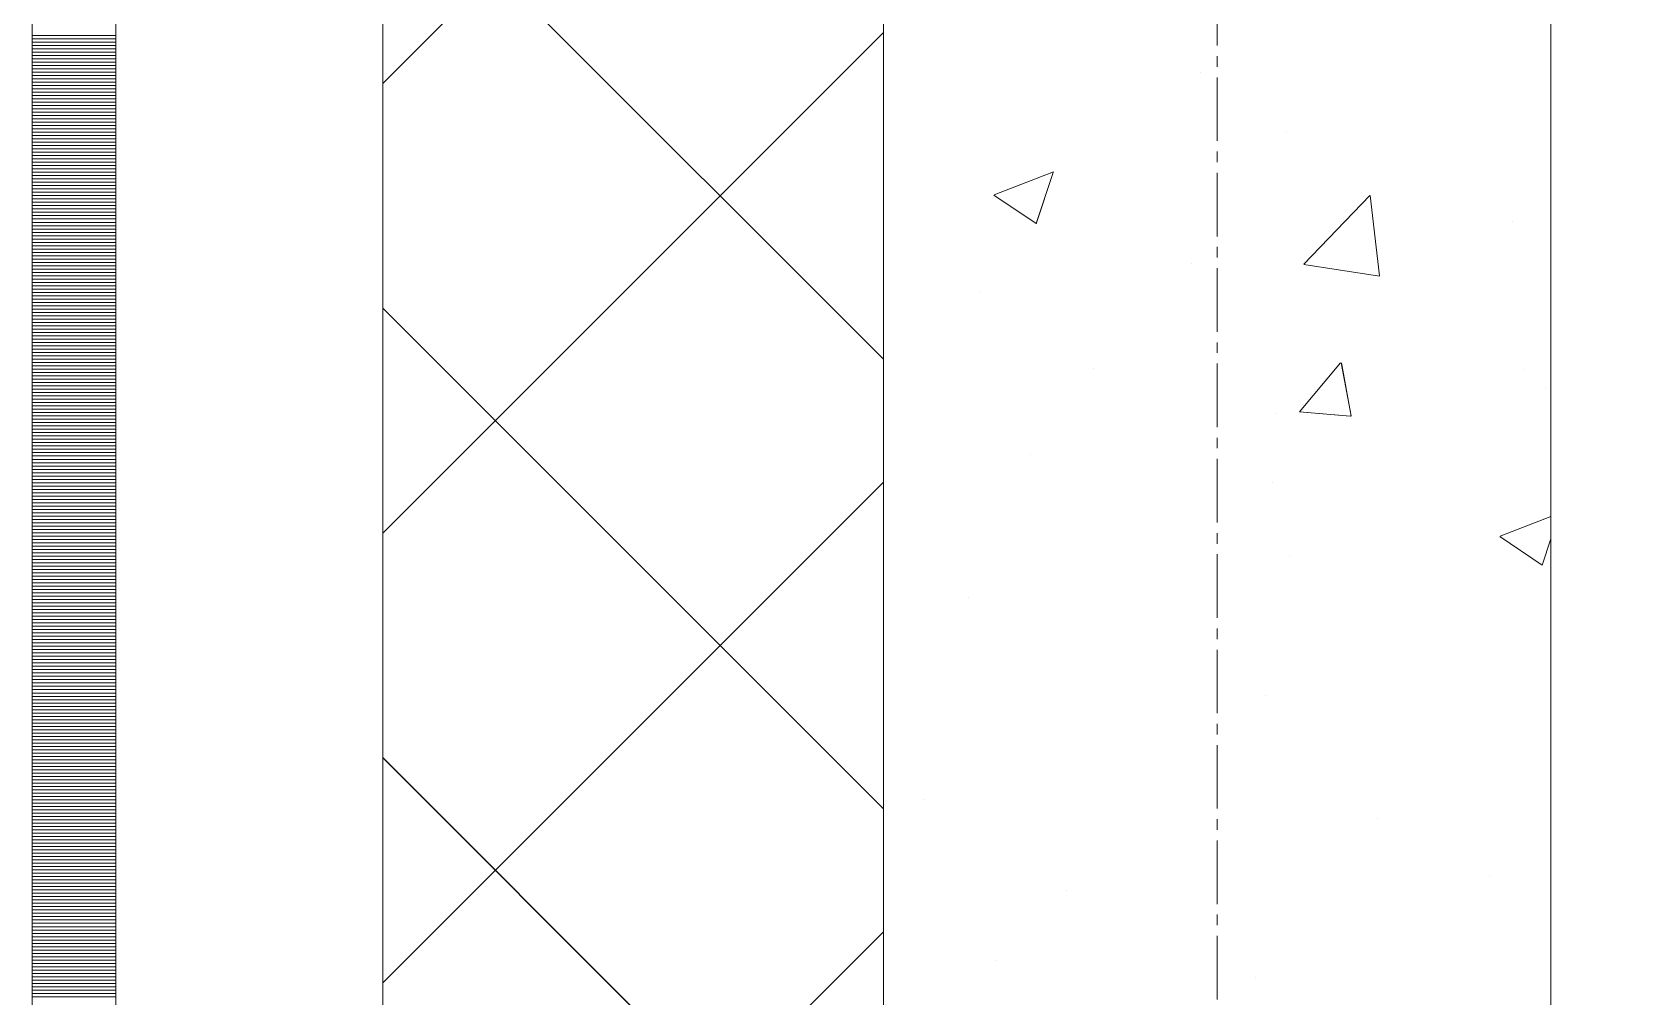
# Model space of a CAD drawing. Header units: millimetres. Extents: x 470010 to 1231400, y -134005 to 421770.
# Drawn here: x 672518.6 to 673001.4, y -31585.5 to -31296.5 of the extents above; entities that cross this region are included whole.
import ezdxf
from ezdxf.enums import TextEntityAlignment as Align

# ---------------------------------------------------------------- set-up
doc = ezdxf.new("R2010")
doc.units = ezdxf.units.MM
doc.linetypes.add('CENTER2', pattern=[28.575, 19.05, -3.175, 3.175, -3.175])
doc.linetypes.add('DASHED', pattern=[19.05, 12.7, -6.35])
doc.layers.get('Defpoints').update_dxf_attribs({"color": 140})
doc.layers.add('АР_Делит', color=120, linetype='Continuous', lineweight=0, plot=False)
for name, color, linetype, lineweight in [('АР_Стены ПЕНОблок', 52, 'Continuous', 20), ('АР_Тонкая', 254, 'Continuous', 5), ('АР_Утеплитель', 31, 'Continuous', 0), ('АР_Штриховка', 8, 'Continuous', 0)]:
    doc.layers.add(name, color=color, linetype=linetype, lineweight=lineweight)
doc.layers.add('РД_Оси_100', color=7, linetype='Continuous', lineweight=0, true_color=0x525252)
doc.styles.add('style1', font='ARIALN.TTF')

# ---------------------------------------------------------------- blocks, each defined once
blk = doc.blocks.new('СОШ_2200_АР_ОСИ_М100_28.05.24')
at = {"layer": 'АР_Делит', "color": 251, "linetype": 'DASHED', "true_color": 0x636466}
blk.add_lwpolyline([(114955, 135155), (114955, -355), (93595.036, -355), (93595.036, 13855), (94145, 13855), (94145, 68320), (66055, 68320), (66055, 13857.73), (83455, 13857.73), (83455, -355), (45245, -355), (45245, 13145), (44695, 13145), (44695, 26755), (45245, 26755), (45245, 68320), (20455, 68320), (20455, 26755), (27955, 26755), (27955, 13145), (-355, 13145), (-355, 100855)], dxfattribs=at)
at = {"layer": 'РД_Оси_100', "color": 251, "linetype": 'CENTER2', "true_color": 0x636466}
blk.add_line((0, -6155), (0, 139938.679), dxfattribs=at)
blk = doc.blocks.new('A$C9108343f')
at = {"layer": 'АР_Стены ПЕНОблок', "color": 18, "linetype": 'Continuous', "lineweight": 20, "true_color": 0x000000}
for p, q in [((7054.96, 97555), (7054.96, 21355)), ((7254.96, 21355), (7254.96, 97555))]:
    blk.add_line(p, q, dxfattribs=at)
at = {"layer": 'АР_Тонкая', "color": 18, "linetype": 'Continuous', "lineweight": 5, "true_color": 0x000000}
for p, q in [((6799.96, 97555), (6799.96, 21355)), ((6824.96, 97555), (6824.96, 21355)), ((6824.96, 21355), (6824.96, 97555)), ((6904.96, 21355), (6904.96, 97555))]:
    blk.add_line(p, q, dxfattribs=at)
at = {"layer": 'АР_Утеплитель', "color": 18, "linetype": 'Continuous', "lineweight": 0, "true_color": 0x000000}
for p, q in [((6904.96, 97555), (6904.96, 21355)), ((7054.96, 21355), (7054.96, 97555))]:
    blk.add_line(p, q, dxfattribs=at)
at = {"layer": 'АР_Штриховка', "color": 18, "linetype": 'Continuous', "lineweight": 0, "true_color": 0x000000}
for p, q in [((6904.96, 69054.35), (7054.96, 69204.35)), ((7054.96, 68971.79), (6904.96, 69121.79)), ((6904.96, 68919.65), (7054.96, 69069.65)), ((6799.96, 69068.75), (6824.96, 69068.75)), ((6799.96, 69067.75), (6824.96, 69067.75)), ((6799.96, 69066.75), (6824.96, 69066.75)), ((6799.96, 69065.75), (6824.96, 69065.75)), ((6799.96, 69064.75), (6824.96, 69064.75)), ((6799.96, 69063.75), (6824.96, 69063.75)), ((6799.96, 69062.75), (6824.96, 69062.75)), ((6799.96, 69061.75), (6824.96, 69061.75)), ((6799.96, 69060.75), (6824.96, 69060.75)), ((6799.96, 69059.75), (6824.96, 69059.75)), ((6799.96, 69058.75), (6824.96, 69058.75)), ((6799.96, 69057.75), (6824.96, 69057.75)), ((6799.96, 69056.75), (6824.96, 69056.75)), ((6799.96, 69055.75), (6824.96, 69055.75)), ((6799.96, 69054.75), (6824.96, 69054.75)), ((7150.05, 69057.55), (7150.05, 69057.55)), ((6799.96, 69053.75), (6824.96, 69053.75)), ((6799.96, 69052.75), (6824.96, 69052.75)), ((6799.96, 69051.75), (6824.96, 69051.75)), ((6799.96, 69050.75), (6824.96, 69050.75)), ((6799.96, 69049.75), (6824.96, 69049.75)), ((6799.96, 69048.75), (6824.96, 69048.75)), ((6799.96, 69047.75), (6824.96, 69047.75)), ((6799.96, 69046.75), (6824.96, 69046.75)), ((6799.96, 69045.75), (6824.96, 69045.75)), ((6799.96, 69044.75), (6824.96, 69044.75)), ((6799.96, 69043.75), (6824.96, 69043.75)), ((6799.96, 69042.75), (6824.96, 69042.75)), ((6799.96, 69041.75), (6824.96, 69041.75)), ((6799.96, 69040.75), (6824.96, 69040.75)), ((7175.62, 69040.04), (7175.62, 69040.04)), ((6799.96, 69039.75), (6824.96, 69039.75)), ((6799.96, 69038.75), (6824.96, 69038.75)), ((6799.96, 69037.75), (6824.96, 69037.75)), ((6799.96, 69036.75), (6824.96, 69036.75)), ((6799.96, 69035.75), (6824.96, 69035.75)), ((6799.96, 69034.75), (6824.96, 69034.75)), ((6799.96, 69033.75), (6824.96, 69033.75)), ((6799.96, 69032.75), (6824.96, 69032.75)), ((6799.96, 69031.75), (6824.96, 69031.75)), ((6799.96, 69030.75), (6824.96, 69030.75)), ((6799.96, 69029.75), (6824.96, 69029.75)), ((6799.96, 69028.75), (6824.96, 69028.75)), ((6799.96, 69027.75), (6824.96, 69027.75)), ((6799.96, 69026.75), (6824.96, 69026.75)), ((6799.96, 69025.75), (6824.96, 69025.75)), ((7088.13, 69021.03), (7105.92, 69027.86)), ((7100.71, 69012.35), (7105.86, 69027.7)), ((6799.96, 69024.75), (6824.96, 69024.75)), ((6799.96, 69023.75), (6824.96, 69023.75)), ((6799.96, 69022.75), (6824.96, 69022.75)), ((6799.96, 69021.75), (6824.96, 69021.75)), ((6799.96, 69020.75), (6824.96, 69020.75)), ((7088.06, 69020.88), (7100.7, 69012.36)), ((7180.93, 69000.2), (7200.71, 69020.82)), ((7203.59, 68996.7), (7200.78, 69020.83)), ((6799.96, 69019.75), (6824.96, 69019.75)), ((6799.96, 69018.75), (6824.96, 69018.75)), ((6799.96, 69017.75), (6824.96, 69017.75)), ((6799.96, 69016.75), (6824.96, 69016.75)), ((6799.96, 69015.75), (6824.96, 69015.75)), ((6799.96, 69014.75), (6824.96, 69014.75)), ((6799.96, 69013.75), (6824.96, 69013.75)), ((6799.96, 69012.75), (6824.96, 69012.75)), ((6799.96, 69011.75), (6824.96, 69011.75)), ((7243.4, 69013.06), (7243.4, 69013.06)), ((6799.96, 69010.75), (6824.96, 69010.75)), ((6799.96, 69009.75), (6824.96, 69009.75)), ((6799.96, 69008.75), (6824.96, 69008.75)), ((6799.96, 69007.75), (6824.96, 69007.75)), ((6799.96, 69006.75), (6824.96, 69006.75)), ((6799.96, 69005.75), (6824.96, 69005.75)), ((6799.96, 69004.75), (6824.96, 69004.75)), ((6799.96, 69003.75), (6824.96, 69003.75)), ((6799.96, 69002.75), (6824.96, 69002.75)), ((6799.96, 69001.75), (6824.96, 69001.75)), ((6799.96, 69000.75), (6824.96, 69000.75)), ((6799.96, 68999.75), (6824.96, 68999.75)), ((6799.96, 68998.75), (6824.96, 68998.75)), ((6799.96, 68997.75), (6824.96, 68997.75)), ((6799.96, 68996.75), (6824.96, 68996.75)), ((7147.2, 69000.4), (7147.2, 69000.4)), ((7180.98, 69000.09), (7203.57, 68996.59)), ((6799.96, 68995.75), (6824.96, 68995.75)), ((6799.96, 68994.75), (6824.96, 68994.75)), ((6799.96, 68993.75), (6824.96, 68993.75)), ((6799.96, 68992.75), (6824.96, 68992.75)), ((6799.96, 68991.75), (6824.96, 68991.75)), ((7083.62, 68992.03), (7083.62, 68992.03)), ((6799.96, 68990.75), (6824.96, 68990.75)), ((6799.96, 68989.75), (6824.96, 68989.75)), ((6799.96, 68988.75), (6824.96, 68988.75)), ((6799.96, 68987.75), (6824.96, 68987.75)), ((6799.96, 68986.75), (6824.96, 68986.75)), ((7054.96, 68837.08), (6904.96, 68987.08)), ((6799.96, 68985.75), (6824.96, 68985.75)), ((6799.96, 68984.75), (6824.96, 68984.75)), ((6799.96, 68983.75), (6824.96, 68983.75)), ((6799.96, 68982.75), (6824.96, 68982.75)), ((6799.96, 68981.75), (6824.96, 68981.75)), ((6799.96, 68980.75), (6824.96, 68980.75)), ((6799.96, 68979.75), (6824.96, 68979.75)), ((6799.96, 68978.75), (6824.96, 68978.75)), ((6799.96, 68977.75), (6824.96, 68977.75)), ((6799.96, 68976.75), (6824.96, 68976.75)), ((6799.96, 68975.75), (6824.96, 68975.75)), ((6799.96, 68974.75), (6824.96, 68974.75)), ((6799.96, 68973.75), (6824.96, 68973.75)), ((6799.96, 68972.75), (6824.96, 68972.75)), ((6799.96, 68971.75), (6824.96, 68971.75)), ((6799.96, 68970.75), (6824.96, 68970.75)), ((6799.96, 68969.75), (6824.96, 68969.75)), ((6799.96, 68968.75), (6824.96, 68968.75)), ((6799.96, 68967.75), (6824.96, 68967.75)), ((7117.85, 68968.98), (7117.85, 68968.98)), ((7179.69, 68956.02), (7191.94, 68970.62)), ((7195.11, 68954.73), (7192.18, 68970.66)), ((7247.06, 68968.66), (7247.06, 68968.66)), ((6799.96, 68966.75), (6824.96, 68966.75)), ((6799.96, 68965.75), (6824.96, 68965.75)), ((6799.96, 68964.75), (6824.96, 68964.75)), ((6799.96, 68963.75), (6824.96, 68963.75)), ((6799.96, 68962.75), (6824.96, 68962.75)), ((7253.44, 68963.25), (7253.44, 68963.25)), ((6799.96, 68961.75), (6824.96, 68961.75)), ((6799.96, 68960.75), (6824.96, 68960.75)), ((6799.96, 68959.75), (6824.96, 68959.75)), ((6799.96, 68958.75), (6824.96, 68958.75)), ((6799.96, 68957.75), (6824.96, 68957.75)), ((6799.96, 68956.75), (6824.96, 68956.75)), ((6799.96, 68955.75), (6824.96, 68955.75)), ((6799.96, 68954.75), (6824.96, 68954.75)), ((6799.96, 68953.75), (6824.96, 68953.75)), ((7172.53, 68955.49), (7172.53, 68955.49)), ((7179.69, 68956.02), (7194.87, 68954.69)), ((6799.96, 68952.75), (6824.96, 68952.75)), ((6799.96, 68951.75), (6824.96, 68951.75)), ((6799.96, 68950.75), (6824.96, 68950.75)), ((6799.96, 68949.75), (6824.96, 68949.75)), ((6799.96, 68948.75), (6824.96, 68948.75)), ((6799.96, 68947.75), (6824.96, 68947.75)), ((6799.96, 68946.75), (6824.96, 68946.75)), ((6799.96, 68945.75), (6824.96, 68945.75)), ((6799.96, 68944.75), (6824.96, 68944.75)), ((6799.96, 68943.75), (6824.96, 68943.75)), ((7098.93, 68943.24), (7098.93, 68943.24)), ((6799.96, 68942.75), (6824.96, 68942.75)), ((6799.96, 68941.75), (6824.96, 68941.75)), ((6799.96, 68940.75), (6824.96, 68940.75)), ((6799.96, 68939.75), (6824.96, 68939.75)), ((6799.96, 68938.75), (6824.96, 68938.75)), ((6799.96, 68937.75), (6824.96, 68937.75)), ((6799.96, 68936.75), (6824.96, 68936.75)), ((6799.96, 68935.75), (6824.96, 68935.75)), ((6799.96, 68934.75), (6824.96, 68934.75)), ((6799.96, 68933.75), (6824.96, 68933.75)), ((6904.96, 68784.95), (7054.96, 68934.95)), ((7171.41, 68934.86), (7171.41, 68934.86)), ((6799.96, 68932.75), (6824.96, 68932.75)), ((6799.96, 68931.75), (6824.96, 68931.75)), ((6799.96, 68930.75), (6824.96, 68930.75)), ((6799.96, 68929.75), (6824.96, 68929.75)), ((6799.96, 68928.75), (6824.96, 68928.75)), ((6799.96, 68927.75), (6824.96, 68927.75)), ((6799.96, 68926.75), (6824.96, 68926.75)), ((6799.96, 68925.75), (6824.96, 68925.75)), ((6799.96, 68924.75), (6824.96, 68924.75)), ((7239.75, 68918.76), (7254.96, 68924.6)), ((6799.96, 68923.75), (6824.96, 68923.75)), ((6799.96, 68922.75), (6824.96, 68922.75)), ((6799.96, 68921.75), (6824.96, 68921.75)), ((6799.96, 68920.75), (6824.96, 68920.75)), ((6799.96, 68919.75), (6824.96, 68919.75)), ((6799.96, 68918.75), (6824.96, 68918.75)), ((6799.96, 68917.75), (6824.96, 68917.75)), ((6799.96, 68916.75), (6824.96, 68916.75)), ((6799.96, 68915.75), (6824.96, 68915.75)), ((6799.96, 68914.75), (6824.96, 68914.75)), ((7239.68, 68918.62), (7252.31, 68910.09)), ((7252.33, 68910.09), (7254.96, 68917.93)), ((6799.96, 68913.75), (6824.96, 68913.75)), ((6799.96, 68912.75), (6824.96, 68912.75)), ((6799.96, 68911.75), (6824.96, 68911.75)), ((6799.96, 68910.75), (6824.96, 68910.75)), ((6799.96, 68909.75), (6824.96, 68909.75)), ((7176.58, 68912.88), (7176.58, 68912.88)), ((6799.96, 68908.75), (6824.96, 68908.75)), ((6799.96, 68907.75), (6824.96, 68907.75)), ((6799.96, 68906.75), (6824.96, 68906.75)), ((6799.96, 68905.75), (6824.96, 68905.75)), ((6799.96, 68904.75), (6824.96, 68904.75)), ((6799.96, 68903.75), (6824.96, 68903.75)), ((6799.96, 68902.75), (6824.96, 68902.75)), ((6799.96, 68901.75), (6824.96, 68901.75)), ((6799.96, 68900.75), (6824.96, 68900.75)), ((7080.39, 68900.22), (7080.39, 68900.22)), ((6799.96, 68899.75), (6824.96, 68899.75)), ((6799.96, 68898.75), (6824.96, 68898.75)), ((6799.96, 68897.75), (6824.96, 68897.75)), ((6799.96, 68896.75), (6824.96, 68896.75)), ((6799.96, 68895.75), (6824.96, 68895.75)), ((6799.96, 68894.75), (6824.96, 68894.75)), ((6799.96, 68893.75), (6824.96, 68893.75)), ((6799.96, 68892.75), (6824.96, 68892.75)), ((6799.96, 68891.75), (6824.96, 68891.75)), ((6799.96, 68890.75), (6824.96, 68890.75)), ((6799.96, 68889.75), (6824.96, 68889.75)), ((6799.96, 68888.75), (6824.96, 68888.75)), ((6799.96, 68887.75), (6824.96, 68887.75)), ((6799.96, 68886.75), (6824.96, 68886.75)), ((6799.96, 68885.75), (6824.96, 68885.75)), ((6799.96, 68884.75), (6824.96, 68884.75)), ((6799.96, 68883.75), (6824.96, 68883.75)), ((6799.96, 68882.75), (6824.96, 68882.75)), ((6799.96, 68881.75), (6824.96, 68881.75)), ((6799.96, 68880.75), (6824.96, 68880.75)), ((6799.96, 68879.75), (6824.96, 68879.75)), ((6799.96, 68878.75), (6824.96, 68878.75)), ((6799.96, 68877.75), (6824.96, 68877.75)), ((6799.96, 68876.75), (6824.96, 68876.75)), ((6799.96, 68875.75), (6824.96, 68875.75)), ((6799.96, 68874.75), (6824.96, 68874.75)), ((6799.96, 68873.75), (6824.96, 68873.75)), ((6799.96, 68872.75), (6824.96, 68872.75)), ((6799.96, 68871.75), (6824.96, 68871.75)), ((7169.44, 68870.93), (7169.44, 68870.93)), ((6799.96, 68870.75), (6824.96, 68870.75)), ((6799.96, 68869.75), (6824.96, 68869.75)), ((6799.96, 68868.75), (6824.96, 68868.75)), ((6799.96, 68867.75), (6824.96, 68867.75)), ((6799.96, 68866.75), (6824.96, 68866.75)), ((6799.96, 68865.75), (6824.96, 68865.75)), ((6799.96, 68864.75), (6824.96, 68864.75)), ((6799.96, 68863.75), (6824.96, 68863.75)), ((6799.96, 68862.75), (6824.96, 68862.75)), ((6799.96, 68861.75), (6824.96, 68861.75)), ((6799.96, 68860.75), (6824.96, 68860.75)), ((6799.96, 68859.75), (6824.96, 68859.75)), ((6799.96, 68858.75), (6824.96, 68858.75)), ((6799.96, 68857.75), (6824.96, 68857.75)), ((6799.96, 68856.75), (6824.96, 68856.75)), ((6799.96, 68855.75), (6824.96, 68855.75)), ((6799.96, 68854.75), (6824.96, 68854.75)), ((6799.96, 68853.75), (6824.96, 68853.75)), ((6799.96, 68852.75), (6824.96, 68852.75)), ((6799.96, 68851.75), (6824.96, 68851.75)), ((7054.96, 68702.38), (6904.96, 68852.38)), ((6799.96, 68850.75), (6824.96, 68850.75)), ((6799.96, 68849.75), (6824.96, 68849.75)), ((6799.96, 68848.75), (6824.96, 68848.75)), ((6799.96, 68847.75), (6824.96, 68847.75)), ((6799.96, 68846.75), (6824.96, 68846.75)), ((6799.96, 68845.75), (6824.96, 68845.75)), ((6799.96, 68844.75), (6824.96, 68844.75)), ((6799.96, 68843.75), (6824.96, 68843.75)), ((6799.96, 68842.75), (6824.96, 68842.75)), ((6799.96, 68841.75), (6824.96, 68841.75)), ((6799.96, 68840.75), (6824.96, 68840.75)), ((6799.96, 68839.75), (6824.96, 68839.75)), ((6799.96, 68838.75), (6824.96, 68838.75)), ((6799.96, 68837.75), (6824.96, 68837.75)), ((7067.32, 68839.86), (7067.32, 68839.86)), ((6799.96, 68836.75), (6824.96, 68836.75)), ((6799.96, 68835.75), (6824.96, 68835.75)), ((6799.96, 68834.75), (6824.96, 68834.75)), ((6799.96, 68833.75), (6824.96, 68833.75)), ((6799.96, 68832.75), (6824.96, 68832.75)), ((7202.91, 68834.14), (7202.91, 68834.14)), ((6799.96, 68831.75), (6824.96, 68831.75)), ((6799.96, 68830.75), (6824.96, 68830.75)), ((6799.96, 68829.75), (6824.96, 68829.75)), ((6799.96, 68828.75), (6824.96, 68828.75)), ((6799.96, 68827.75), (6824.96, 68827.75)), ((6799.96, 68826.75), (6824.96, 68826.75)), ((6799.96, 68825.75), (6824.96, 68825.75)), ((6799.96, 68824.75), (6824.96, 68824.75)), ((6799.96, 68823.75), (6824.96, 68823.75)), ((6799.96, 68822.75), (6824.96, 68822.75)), ((6799.96, 68821.75), (6824.96, 68821.75)), ((6799.96, 68820.75), (6824.96, 68820.75)), ((6799.96, 68819.75), (6824.96, 68819.75)), ((6799.96, 68818.75), (6824.96, 68818.75)), ((6799.96, 68817.75), (6824.96, 68817.75)), ((6799.96, 68816.75), (6824.96, 68816.75)), ((6799.96, 68815.75), (6824.96, 68815.75)), ((6799.96, 68814.75), (6824.96, 68814.75)), ((6799.96, 68813.75), (6824.96, 68813.75)), ((7236.57, 68817.11), (7236.57, 68817.11)), ((6799.96, 68812.75), (6824.96, 68812.75)), ((6799.96, 68811.75), (6824.96, 68811.75)), ((6799.96, 68810.75), (6824.96, 68810.75)), ((6799.96, 68809.75), (6824.96, 68809.75)), ((6799.96, 68808.75), (6824.96, 68808.75)), ((7109.76, 68812.7), (7109.76, 68812.7)), ((6799.96, 68807.75), (6824.96, 68807.75)), ((6799.96, 68806.75), (6824.96, 68806.75)), ((6799.96, 68805.75), (6824.96, 68805.75)), ((6799.96, 68804.75), (6824.96, 68804.75)), ((6799.96, 68803.75), (6824.96, 68803.75)), ((6799.96, 68802.75), (6824.96, 68802.75)), ((6799.96, 68801.75), (6824.96, 68801.75)), ((6799.96, 68800.75), (6824.96, 68800.75)), ((6799.96, 68799.75), (6824.96, 68799.75)), ((6799.96, 68798.75), (6824.96, 68798.75)), ((6904.96, 68650.24), (7054.96, 68800.24)), ((6799.96, 68797.75), (6824.96, 68797.75)), ((6799.96, 68796.75), (6824.96, 68796.75)), ((6799.96, 68795.75), (6824.96, 68795.75)), ((6799.96, 68794.75), (6824.96, 68794.75)), ((6799.96, 68793.75), (6824.96, 68793.75)), ((6799.96, 68792.75), (6824.96, 68792.75)), ((6799.96, 68791.75), (6824.96, 68791.75)), ((6799.96, 68790.75), (6824.96, 68790.75)), ((6799.96, 68789.75), (6824.96, 68789.75)), ((6799.96, 68788.75), (6824.96, 68788.75)), ((7088.44, 68791.68), (7088.44, 68791.68)), ((6799.96, 68787.75), (6824.96, 68787.75)), ((6799.96, 68786.75), (6824.96, 68786.75)), ((6799.96, 68785.75), (6824.96, 68785.75)), ((6799.96, 68784.75), (6824.96, 68784.75)), ((7166.35, 68786.38), (7166.35, 68786.38)), ((6799.96, 68783.75), (6824.96, 68783.75)), ((6799.96, 68782.75), (6824.96, 68782.75)), ((6799.96, 68781.75), (6824.96, 68781.75))]:
    blk.add_line(p, q, dxfattribs=at)
at = {"layer": 'РД_Оси_100'}
blk.add_blockref('СОШ_2200_АР_ОСИ_М100_28.05.24', (7154.96, 6755), dxfattribs=at)
at = {"layer": 'Defpoints', "color": 18, "true_color": 0x000000, "style": 'style1'}
for p in [(143949.34, 316089.12), (143974.98, 281639.5), (143890.4, 273244.71), (143839.99, 264276.81), (143967.75, 254892.38), (12251.96, 104178.14), (12382.58, 96023.14)]:
    blk.add_attdef('АР-ПОМЕЩЕНИЕ:НАИМЕНОВАНИЕ', text='', height=100, dxfattribs=at).set_placement(p, align=Align.MIDDLE)
at = {"layer": 'Defpoints', "color": 18, "true_color": 0x000000, "style": 'style1', "flags": 8}
for p in [(143951.3, 279099.09), (143848.34, 269251.11), (143875.33, 260094.25), (144049.74, 250824.7), (163419.28, 238153.36), (155897.46, 237965.97), (183037.2, 237965.97), (143342.94, 237876.19)]:
    blk.add_attdef('АР-ПОМЕЩЕНИЕ:НАИМЕНОВАНИЕ', text='', height=100, dxfattribs=at).set_placement(p, align=Align.MIDDLE)

msp = doc.modelspace()

# ---------------------------------------------------------------- linework, layer by layer
at = {"layer": 'АР_Стены ПЕНОблок', "color": 18, "linetype": 'Continuous', "lineweight": 20, "true_color": 0x000000}
for p, q in [((672773.57, -2811.242), (672773.57, -79011.242)), ((672973.57, -79011.242), (672973.57, -2811.242))]:
    msp.add_line(p, q, dxfattribs=at)
at = {"layer": 'АР_Тонкая', "color": 18, "linetype": 'Continuous', "lineweight": 5, "true_color": 0x000000}
for p, q in [((672518.57, -2811.242), (672518.57, -79011.242)), ((672543.57, -2811.242), (672543.57, -79011.242)), ((672543.57, -79011.242), (672543.57, -2811.242)), ((672623.57, -79011.242), (672623.57, -2811.242))]:
    msp.add_line(p, q, dxfattribs=at)
at = {"layer": 'АР_Утеплитель', "color": 18, "linetype": 'Continuous', "lineweight": 0, "true_color": 0x000000}
for p, q in [((672623.57, -2811.242), (672623.57, -79011.242)), ((672773.57, -79011.242), (672773.57, -2811.242))]:
    msp.add_line(p, q, dxfattribs=at)
at = {"layer": 'АР_Штриховка', "color": 18, "linetype": 'Continuous', "lineweight": 0, "true_color": 0x000000}
for p, q in [((672623.57, -31311.889), (672773.57, -31161.889)), ((672773.57, -31394.456), (672623.57, -31244.456)), ((672623.57, -31446.593), (672773.57, -31296.593)), ((672518.57, -31297.492), (672543.57, -31297.492)), ((672518.57, -31298.492), (672543.57, -31298.492)), ((672518.57, -31299.492), (672543.57, -31299.492)), ((672518.57, -31300.492), (672543.57, -31300.492)), ((672518.57, -31301.492), (672543.57, -31301.492)), ((672518.57, -31302.492), (672543.57, -31302.492)), ((672518.57, -31303.492), (672543.57, -31303.492)), ((672518.57, -31304.492), (672543.57, -31304.492)), ((672518.57, -31305.492), (672543.57, -31305.492)), ((672518.57, -31306.492), (672543.57, -31306.492)), ((672518.57, -31307.492), (672543.57, -31307.492)), ((672518.57, -31308.492), (672543.57, -31308.492)), ((672518.57, -31309.492), (672543.57, -31309.492)), ((672518.57, -31310.492), (672543.57, -31310.492)), ((672518.57, -31311.492), (672543.57, -31311.492)), ((672518.57, -31312.492), (672543.57, -31312.492)), ((672518.57, -31313.492), (672543.57, -31313.492)), ((672518.57, -31314.492), (672543.57, -31314.492)), ((672518.57, -31315.492), (672543.57, -31315.492)), ((672518.57, -31316.492), (672543.57, -31316.492)), ((672518.57, -31317.492), (672543.57, -31317.492)), ((672518.57, -31318.492), (672543.57, -31318.492)), ((672518.57, -31319.492), (672543.57, -31319.492)), ((672518.57, -31320.492), (672543.57, -31320.492)), ((672518.57, -31321.492), (672543.57, -31321.492)), ((672518.57, -31322.492), (672543.57, -31322.492)), ((672518.57, -31323.492), (672543.57, -31323.492)), ((672518.57, -31324.492), (672543.57, -31324.492)), ((672518.57, -31325.492), (672543.57, -31325.492)), ((672518.57, -31326.492), (672543.57, -31326.492)), ((672518.57, -31327.492), (672543.57, -31327.492)), ((672518.57, -31328.492), (672543.57, -31328.492)), ((672518.57, -31329.492), (672543.57, -31329.492)), ((672518.57, -31330.492), (672543.57, -31330.492)), ((672518.57, -31331.492), (672543.57, -31331.492)), ((672518.57, -31332.492), (672543.57, -31332.492)), ((672518.57, -31333.492), (672543.57, -31333.492)), ((672518.57, -31334.492), (672543.57, -31334.492)), ((672518.57, -31335.492), (672543.57, -31335.492)), ((672518.57, -31336.492), (672543.57, -31336.492)), ((672518.57, -31337.492), (672543.57, -31337.492)), ((672518.57, -31338.492), (672543.57, -31338.492)), ((672518.57, -31339.492), (672543.57, -31339.492)), ((672806.744, -31345.212), (672824.529, -31338.385)), ((672819.325, -31353.889), (672824.475, -31338.54)), ((672518.57, -31340.492), (672543.57, -31340.492)), ((672518.57, -31341.492), (672543.57, -31341.492)), ((672518.57, -31342.492), (672543.57, -31342.492)), ((672518.57, -31343.492), (672543.57, -31343.492)), ((672518.57, -31344.492), (672543.57, -31344.492)), ((672518.57, -31345.492), (672543.57, -31345.492)), ((672518.57, -31346.492), (672543.57, -31346.492)), ((672518.57, -31347.492), (672543.57, -31347.492)), ((672518.57, -31348.492), (672543.57, -31348.492)), ((672518.57, -31349.492), (672543.57, -31349.492)), ((672806.676, -31345.362), (672819.311, -31353.884)), ((672899.541, -31366.042), (672919.325, -31345.423)), ((672922.2, -31369.537), (672919.393, -31345.415)), ((672518.57, -31350.492), (672543.57, -31350.492)), ((672518.57, -31351.492), (672543.57, -31351.492)), ((672518.57, -31352.492), (672543.57, -31352.492)), ((672518.57, -31353.492), (672543.57, -31353.492)), ((672518.57, -31354.492), (672543.57, -31354.492)), ((672518.57, -31355.492), (672543.57, -31355.492)), ((672518.57, -31356.492), (672543.57, -31356.492)), ((672518.57, -31357.492), (672543.57, -31357.492)), ((672518.57, -31358.492), (672543.57, -31358.492)), ((672518.57, -31359.492), (672543.57, -31359.492)), ((672518.57, -31360.492), (672543.57, -31360.492)), ((672518.57, -31361.492), (672543.57, -31361.492)), ((672518.57, -31362.492), (672543.57, -31362.492)), ((672518.57, -31363.492), (672543.57, -31363.492)), ((672518.57, -31364.492), (672543.57, -31364.492)), ((672518.57, -31365.492), (672543.57, -31365.492)), ((672518.57, -31366.492), (672543.57, -31366.492)), ((672518.57, -31367.492), (672543.57, -31367.492)), ((672518.57, -31368.492), (672543.57, -31368.492)), ((672899.592, -31366.149), (672922.182, -31369.653)), ((672518.57, -31369.492), (672543.57, -31369.492)), ((672518.57, -31370.492), (672543.57, -31370.492)), ((672518.57, -31371.492), (672543.57, -31371.492)), ((672518.57, -31372.492), (672543.57, -31372.492)), ((672518.57, -31373.492), (672543.57, -31373.492)), ((672518.57, -31374.492), (672543.57, -31374.492)), ((672518.57, -31375.492), (672543.57, -31375.492)), ((672518.57, -31376.492), (672543.57, -31376.492)), ((672518.57, -31377.492), (672543.57, -31377.492)), ((672518.57, -31378.492), (672543.57, -31378.492)), ((672518.57, -31379.492), (672543.57, -31379.492)), ((672518.57, -31380.492), (672543.57, -31380.492)), ((672518.57, -31381.492), (672543.57, -31381.492)), ((672518.57, -31382.492), (672543.57, -31382.492)), ((672518.57, -31383.492), (672543.57, -31383.492)), ((672773.57, -31529.16), (672623.57, -31379.16)), ((672518.57, -31384.492), (672543.57, -31384.492)), ((672518.57, -31385.492), (672543.57, -31385.492)), ((672518.57, -31386.492), (672543.57, -31386.492)), ((672518.57, -31387.492), (672543.57, -31387.492)), ((672518.57, -31388.492), (672543.57, -31388.492)), ((672518.57, -31389.492), (672543.57, -31389.492)), ((672518.57, -31390.492), (672543.57, -31390.492)), ((672518.57, -31391.492), (672543.57, -31391.492)), ((672518.57, -31392.492), (672543.57, -31392.492)), ((672518.57, -31393.492), (672543.57, -31393.492)), ((672518.57, -31394.492), (672543.57, -31394.492)), ((672518.57, -31395.492), (672543.57, -31395.492)), ((672518.57, -31396.492), (672543.57, -31396.492)), ((672518.57, -31397.492), (672543.57, -31397.492)), ((672898.303, -31410.22), (672910.548, -31395.627)), ((672913.724, -31411.508), (672910.787, -31395.587)), ((672518.57, -31398.492), (672543.57, -31398.492)), ((672518.57, -31399.492), (672543.57, -31399.492)), ((672518.57, -31400.492), (672543.57, -31400.492)), ((672518.57, -31401.492), (672543.57, -31401.492)), ((672518.57, -31402.492), (672543.57, -31402.492)), ((672518.57, -31403.492), (672543.57, -31403.492)), ((672518.57, -31404.492), (672543.57, -31404.492)), ((672518.57, -31405.492), (672543.57, -31405.492)), ((672518.57, -31406.492), (672543.57, -31406.492)), ((672518.57, -31407.492), (672543.57, -31407.492)), ((672518.57, -31408.492), (672543.57, -31408.492)), ((672518.57, -31409.492), (672543.57, -31409.492)), ((672518.57, -31410.492), (672543.57, -31410.492)), ((672518.57, -31411.492), (672543.57, -31411.492)), ((672518.57, -31412.492), (672543.57, -31412.492)), ((672898.303, -31410.224), (672913.485, -31411.553)), ((672518.57, -31413.492), (672543.57, -31413.492)), ((672518.57, -31414.492), (672543.57, -31414.492)), ((672518.57, -31415.492), (672543.57, -31415.492)), ((672518.57, -31416.492), (672543.57, -31416.492)), ((672518.57, -31417.492), (672543.57, -31417.492)), ((672518.57, -31418.492), (672543.57, -31418.492)), ((672518.57, -31419.492), (672543.57, -31419.492)), ((672518.57, -31420.492), (672543.57, -31420.492)), ((672518.57, -31421.492), (672543.57, -31421.492)), ((672518.57, -31422.492), (672543.57, -31422.492)), ((672518.57, -31423.492), (672543.57, -31423.492)), ((672518.57, -31424.492), (672543.57, -31424.492)), ((672518.57, -31425.492), (672543.57, -31425.492)), ((672518.57, -31426.492), (672543.57, -31426.492)), ((672518.57, -31427.492), (672543.57, -31427.492)), ((672518.57, -31428.492), (672543.57, -31428.492)), ((672518.57, -31429.492), (672543.57, -31429.492)), ((672518.57, -31430.492), (672543.57, -31430.492)), ((672518.57, -31431.492), (672543.57, -31431.492)), ((672623.57, -31581.297), (672773.57, -31431.297)), ((672518.57, -31432.492), (672543.57, -31432.492)), ((672518.57, -31433.492), (672543.57, -31433.492)), ((672518.57, -31434.492), (672543.57, -31434.492)), ((672518.57, -31435.492), (672543.57, -31435.492)), ((672518.57, -31436.492), (672543.57, -31436.492)), ((672518.57, -31437.492), (672543.57, -31437.492)), ((672518.57, -31438.492), (672543.57, -31438.492)), ((672518.57, -31439.492), (672543.57, -31439.492)), ((672518.57, -31440.492), (672543.57, -31440.492)), ((672518.57, -31441.492), (672543.57, -31441.492)), ((672958.358, -31447.478), (672973.57, -31441.638)), ((672518.57, -31442.492), (672543.57, -31442.492)), ((672518.57, -31443.492), (672543.57, -31443.492)), ((672518.57, -31444.492), (672543.57, -31444.492)), ((672518.57, -31445.492), (672543.57, -31445.492)), ((672518.57, -31446.492), (672543.57, -31446.492)), ((672518.57, -31447.492), (672543.57, -31447.492)), ((672518.57, -31448.492), (672543.57, -31448.492)), ((672518.57, -31449.492), (672543.57, -31449.492)), ((672518.57, -31450.492), (672543.57, -31450.492)), ((672518.57, -31451.492), (672543.57, -31451.492)), ((672958.291, -31447.627), (672970.925, -31456.149)), ((672970.939, -31456.154), (672973.57, -31448.314)), ((672518.57, -31452.492), (672543.57, -31452.492)), ((672518.57, -31453.492), (672543.57, -31453.492)), ((672518.57, -31454.492), (672543.57, -31454.492)), ((672518.57, -31455.492), (672543.57, -31455.492)), ((672518.57, -31456.492), (672543.57, -31456.492)), ((672518.57, -31457.492), (672543.57, -31457.492)), ((672518.57, -31458.492), (672543.57, -31458.492)), ((672518.57, -31459.492), (672543.57, -31459.492)), ((672518.57, -31460.492), (672543.57, -31460.492)), ((672518.57, -31461.492), (672543.57, -31461.492)), ((672518.57, -31462.492), (672543.57, -31462.492)), ((672518.57, -31463.492), (672543.57, -31463.492)), ((672518.57, -31464.492), (672543.57, -31464.492)), ((672518.57, -31465.492), (672543.57, -31465.492)), ((672518.57, -31466.492), (672543.57, -31466.492)), ((672518.57, -31467.492), (672543.57, -31467.492)), ((672518.57, -31468.492), (672543.57, -31468.492)), ((672518.57, -31469.492), (672543.57, -31469.492)), ((672518.57, -31470.492), (672543.57, -31470.492)), ((672518.57, -31471.492), (672543.57, -31471.492)), ((672518.57, -31472.492), (672543.57, -31472.492)), ((672518.57, -31473.492), (672543.57, -31473.492)), ((672518.57, -31474.492), (672543.57, -31474.492)), ((672518.57, -31475.492), (672543.57, -31475.492)), ((672518.57, -31476.492), (672543.57, -31476.492)), ((672518.57, -31477.492), (672543.57, -31477.492)), ((672518.57, -31478.492), (672543.57, -31478.492)), ((672518.57, -31479.492), (672543.57, -31479.492)), ((672518.57, -31480.492), (672543.57, -31480.492)), ((672518.57, -31481.492), (672543.57, -31481.492)), ((672518.57, -31482.492), (672543.57, -31482.492)), ((672518.57, -31483.492), (672543.57, -31483.492)), ((672518.57, -31484.492), (672543.57, -31484.492)), ((672518.57, -31485.492), (672543.57, -31485.492)), ((672518.57, -31486.492), (672543.57, -31486.492)), ((672518.57, -31487.492), (672543.57, -31487.492)), ((672518.57, -31488.492), (672543.57, -31488.492)), ((672518.57, -31489.492), (672543.57, -31489.492)), ((672518.57, -31490.492), (672543.57, -31490.492)), ((672518.57, -31491.492), (672543.57, -31491.492)), ((672518.57, -31492.492), (672543.57, -31492.492)), ((672518.57, -31493.492), (672543.57, -31493.492)), ((672518.57, -31494.492), (672543.57, -31494.492)), ((672518.57, -31495.492), (672543.57, -31495.492)), ((672518.57, -31496.492), (672543.57, -31496.492)), ((672518.57, -31497.492), (672543.57, -31497.492)), ((672518.57, -31498.492), (672543.57, -31498.492)), ((672518.57, -31499.492), (672543.57, -31499.492)), ((672518.57, -31500.492), (672543.57, -31500.492)), ((672518.57, -31501.492), (672543.57, -31501.492)), ((672518.57, -31502.492), (672543.57, -31502.492)), ((672518.57, -31503.492), (672543.57, -31503.492)), ((672518.57, -31504.492), (672543.57, -31504.492)), ((672518.57, -31505.492), (672543.57, -31505.492)), ((672518.57, -31506.492), (672543.57, -31506.492)), ((672518.57, -31507.492), (672543.57, -31507.492)), ((672518.57, -31508.492), (672543.57, -31508.492)), ((672518.57, -31509.492), (672543.57, -31509.492)), ((672518.57, -31510.492), (672543.57, -31510.492)), ((672518.57, -31511.492), (672543.57, -31511.492)), ((672518.57, -31512.492), (672543.57, -31512.492)), ((672518.57, -31513.492), (672543.57, -31513.492)), ((672773.57, -31663.864), (672623.57, -31513.864)), ((672518.57, -31514.492), (672543.57, -31514.492)), ((672518.57, -31515.492), (672543.57, -31515.492)), ((672518.57, -31516.492), (672543.57, -31516.492)), ((672518.57, -31517.492), (672543.57, -31517.492)), ((672518.57, -31518.492), (672543.57, -31518.492)), ((672518.57, -31519.492), (672543.57, -31519.492)), ((672518.57, -31520.492), (672543.57, -31520.492)), ((672518.57, -31521.492), (672543.57, -31521.492)), ((672518.57, -31522.492), (672543.57, -31522.492)), ((672518.57, -31523.492), (672543.57, -31523.492)), ((672518.57, -31524.492), (672543.57, -31524.492)), ((672518.57, -31525.492), (672543.57, -31525.492)), ((672518.57, -31526.492), (672543.57, -31526.492)), ((672518.57, -31527.492), (672543.57, -31527.492)), ((672518.57, -31528.492), (672543.57, -31528.492)), ((672518.57, -31529.492), (672543.57, -31529.492)), ((672518.57, -31530.492), (672543.57, -31530.492)), ((672518.57, -31531.492), (672543.57, -31531.492)), ((672518.57, -31532.492), (672543.57, -31532.492)), ((672518.57, -31533.492), (672543.57, -31533.492)), ((672518.57, -31534.492), (672543.57, -31534.492)), ((672518.57, -31535.492), (672543.57, -31535.492)), ((672518.57, -31536.492), (672543.57, -31536.492)), ((672518.57, -31537.492), (672543.57, -31537.492)), ((672518.57, -31538.492), (672543.57, -31538.492)), ((672518.57, -31539.492), (672543.57, -31539.492)), ((672518.57, -31540.492), (672543.57, -31540.492)), ((672518.57, -31541.492), (672543.57, -31541.492)), ((672518.57, -31542.492), (672543.57, -31542.492)), ((672518.57, -31543.492), (672543.57, -31543.492)), ((672518.57, -31544.492), (672543.57, -31544.492)), ((672518.57, -31545.492), (672543.57, -31545.492)), ((672518.57, -31546.492), (672543.57, -31546.492)), ((672518.57, -31547.492), (672543.57, -31547.492)), ((672518.57, -31548.492), (672543.57, -31548.492)), ((672518.57, -31549.492), (672543.57, -31549.492)), ((672518.57, -31550.492), (672543.57, -31550.492)), ((672518.57, -31551.492), (672543.57, -31551.492)), ((672518.57, -31552.492), (672543.57, -31552.492)), ((672518.57, -31553.492), (672543.57, -31553.492)), ((672518.57, -31554.492), (672543.57, -31554.492)), ((672518.57, -31555.492), (672543.57, -31555.492)), ((672518.57, -31556.492), (672543.57, -31556.492)), ((672518.57, -31557.492), (672543.57, -31557.492)), ((672518.57, -31558.492), (672543.57, -31558.492)), ((672518.57, -31559.492), (672543.57, -31559.492)), ((672518.57, -31560.492), (672543.57, -31560.492)), ((672518.57, -31561.492), (672543.57, -31561.492)), ((672518.57, -31562.492), (672543.57, -31562.492)), ((672518.57, -31563.492), (672543.57, -31563.492)), ((672518.57, -31564.492), (672543.57, -31564.492)), ((672518.57, -31565.492), (672543.57, -31565.492)), ((672518.57, -31566.492), (672543.57, -31566.492)), ((672623.57, -31716.001), (672773.57, -31566.001)), ((672518.57, -31567.492), (672543.57, -31567.492)), ((672518.57, -31568.492), (672543.57, -31568.492)), ((672518.57, -31569.492), (672543.57, -31569.492)), ((672518.57, -31570.492), (672543.57, -31570.492)), ((672518.57, -31571.492), (672543.57, -31571.492)), ((672518.57, -31572.492), (672543.57, -31572.492)), ((672518.57, -31573.492), (672543.57, -31573.492)), ((672518.57, -31574.492), (672543.57, -31574.492)), ((672518.57, -31575.492), (672543.57, -31575.492)), ((672518.57, -31576.492), (672543.57, -31576.492)), ((672518.57, -31577.492), (672543.57, -31577.492)), ((672518.57, -31578.492), (672543.57, -31578.492)), ((672518.57, -31579.492), (672543.57, -31579.492)), ((672518.57, -31580.492), (672543.57, -31580.492)), ((672518.57, -31581.492), (672543.57, -31581.492)), ((672518.57, -31582.492), (672543.57, -31582.492)), ((672518.57, -31583.492), (672543.57, -31583.492)), ((672518.57, -31584.492), (672543.57, -31584.492)), ((672518.57, -31585.492), (672543.57, -31585.492))]:
    msp.add_line(p, q, dxfattribs=at)

# ---------------------------------------------------------------- block references
msp.add_blockref('A$C9108343f', (665718.612, -100366.242))
at = {"layer": 'РД_Оси_100'}
msp.add_blockref('СОШ_2200_АР_ОСИ_М100_28.05.24', (672873.57, -93611.242), dxfattribs=at)

doc.saveas('drawing.dxf')
